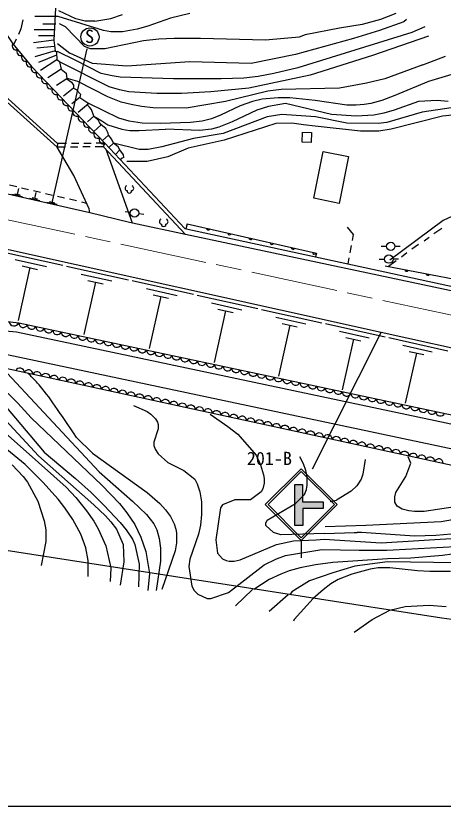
# Model space of a CAD drawing. Units: millimetres, scale not verified. Extents: x 40000 to 680000, y 20000 to 380000.
# Drawn here: x 101153 to 160177, y 205000 to 314212 of the extents above; entities that cross this region are included whole.
import ezdxf
from ezdxf.enums import TextEntityAlignment as Align

# ---------------------------------------------------------------- set-up
doc = ezdxf.new("R2010")
doc.units = ezdxf.units.MM
doc.header["$LTSCALE"] = 1000
doc.linetypes.add('CHAIN', pattern=[18.5, 12, -1.5, 3.5, -1.5])
for name, color, linetype, lineweight in [('M-BGD', 7, 'Continuous', 25), ('M-BMK', 2, 'CHAIN', 13), ('M-STR-STRC', 7, 'Continuous', 25), ('M-TTL-BAND', 7, 'Continuous', 25)]:
    doc.layers.add(name, color=color, linetype=linetype, lineweight=lineweight)
doc.styles.add('ＭＳ ゴシック', font='')
doc.styles.get('ＭＳ ゴシック').set_extended_font_data('MS Gothic')

msp = doc.modelspace()

# ---------------------------------------------------------------- hatches: boundary and pattern name
at = {"layer": 'M-STR-STRC'}
msp.add_hatch(color=256, dxfattribs=at).paths.add_polyline_path([(140770, 243769), (140770, 246136), (143580, 246136), (143580, 247063), (140730, 247063), (140730, 249450), (139702, 249450), (139702, 243769)])

# ---------------------------------------------------------------- linework, layer by layer
at = {"layer": 'M-BGD'}
for p, q in [((106664, 316160), (106410, 310826)), ((109458, 313789), (107087, 314890)), ((125206, 314551), (122497, 313874)), ((153654, 314551), (151537, 313704)), ((102131, 313648), (101868, 312431)), ((107003, 314128), (103785, 314128)), ((113268, 312180), (107003, 314128)), ((110728, 313450), (109458, 313789)), ((112083, 313450), (110728, 313450)), ((122497, 313874), (119364, 312773)), ((151537, 313704), (148997, 313027)), ((155093, 313704), (154755, 313366)), ((101868, 312431), (101503, 311642)), ((104886, 313112), (106664, 313112)), ((108019, 312688), (107172, 313112)), ((110643, 309979), (108019, 312688)), ((117925, 312350), (115893, 312011)), ((119364, 312773), (117925, 312350)), ((145865, 312519), (141123, 311588)), ((148997, 313027), (145865, 312519)), ((154755, 313366), (151368, 312180)), ((157633, 312688), (155855, 311926)), ((106495, 312265), (103701, 312265)), ((104293, 311503), (106495, 311503)), ((114284, 312011), (113268, 312180)), ((115893, 312011), (114284, 312011)), ((155855, 311926), (140107, 307016)), ((141123, 311588), (140277, 311249)), ((151368, 312180), (147812, 311080)), ((158141, 311418), (150437, 308709)), ((101209, 311007), (100844, 310218)), ((106410, 310826), (103616, 310487)), ((106410, 310826), (106579, 309386)), ((106918, 310402), (108611, 309048)), ((118771, 310741), (113437, 309640)), ((120888, 310995), (118771, 310741)), ((123005, 311080), (120888, 310995)), ((126645, 311080), (123005, 311080)), ((135620, 310826), (126645, 311080)), ((140277, 311249), (135620, 310826)), ((147812, 311080), (139769, 308878)), ((106579, 309386), (103785, 308540)), ((106495, 309979), (104039, 309725)), ((110949, 309648), (106080, 288191)), ((106579, 309386), (106749, 309217)), ((106918, 309302), (106749, 309217)), ((106749, 309217), (106833, 308116)), ((109458, 308032), (106918, 309302)), ((111490, 309640), (110643, 309979)), ((113437, 309640), (111490, 309640)), ((106749, 308794), (104293, 307778)), ((106833, 308116), (104547, 306677)), ((107172, 307862), (106833, 308116)), ((111744, 307608), (108611, 309048)), ((112929, 306254), (109458, 308032)), ((139769, 308878), (133673, 307608)), ((150437, 308709), (141801, 306000)), ((157379, 307439), (160512, 308624)), ((114030, 304391), (107172, 307862)), ((116485, 307270), (111744, 307608)), ((125206, 307862), (116485, 307270)), ((133673, 307608), (125206, 307862)), ((140107, 307016), (136805, 306254)), ((157379, 307439), (152130, 305492)), ((107426, 306846), (105563, 305661)), ((114453, 305915), (112929, 306254)), ((115554, 305746), (114453, 305915)), ((134604, 305830), (132657, 305576)), ((141801, 306000), (133334, 304222)), ((136805, 306254), (134604, 305830)), ((161359, 306084), (158141, 305153)), ((108188, 305492), (106749, 304560)), ((108442, 305492), (108188, 305492)), ((109712, 305153), (108442, 305492)), ((113861, 303036), (109712, 305153)), ((122920, 305492), (115554, 305746)), ((129524, 305492), (122920, 305492)), ((132657, 305576), (129524, 305492)), ((149590, 304899), (145865, 304222)), ((152130, 305492), (149590, 304899)), ((158141, 305153), (153485, 303206)), ((115469, 303968), (114030, 304391)), ((116739, 303714), (115469, 303968)), ((120634, 303460), (116739, 303714)), ((128085, 303714), (124021, 303460)), ((133334, 304222), (128085, 303714)), ((135959, 303798), (130117, 302359)), ((137821, 304052), (135959, 303798)), ((145865, 304222), (137821, 304052)), ((110009, 302924), (111236, 302105)), ((115723, 302274), (113861, 303036)), ((124021, 303460), (120634, 303460)), ((135197, 302698), (133842, 302359)), ((137398, 302867), (135197, 302698)), ((139007, 302867), (137398, 302867)), ((142478, 302528), (139007, 302867)), ((146881, 301851), (142478, 302528)), ((151707, 302528), (150183, 302105)), ((153485, 303206), (151707, 302528)), ((159327, 302528), (156787, 302359)), ((160851, 302359), (159327, 302528)), ((111236, 302105), (109745, 300845)), ((115385, 300073), (111236, 302105)), ((117078, 301936), (115723, 302274)), ((118517, 301682), (117078, 301936)), ((120126, 301512), (118517, 301682)), ((124698, 301428), (120126, 301512)), ((130117, 302359), (124698, 301428)), ((132149, 301766), (129439, 300496)), ((133842, 302359), (132149, 301766)), ((136043, 301682), (134435, 301174)), ((138414, 302105), (136043, 301682)), ((144764, 300581), (138414, 302105)), ((148151, 301851), (146881, 301851)), ((149251, 301936), (148151, 301851)), ((150183, 302105), (149251, 301936)), ((156787, 302359), (153400, 301174)), ((161274, 301512), (157295, 300920)), ((173466, 301936), (160089, 300327)), ((111916, 300342), (111039, 299581)), ((129439, 300496), (128169, 299988)), ((134435, 301174), (131048, 299565)), ((137906, 300581), (135874, 300242)), ((142563, 300242), (137906, 300581)), ((148151, 300327), (144764, 300581)), ((150606, 300496), (148151, 300327)), ((151961, 300750), (150606, 300496)), ((153400, 301174), (151961, 300750)), ((157295, 300920), (152384, 299480)), ((116824, 299650), (115385, 300073)), ((118602, 299396), (116824, 299650)), ((121142, 299311), (118602, 299396)), ((125291, 299480), (121142, 299311)), ((126899, 299650), (125291, 299480)), ((128169, 299988), (126899, 299650)), ((131048, 299565), (129185, 298803)), ((135874, 300242), (129778, 297956)), ((137059, 299311), (129947, 297025)), ((139261, 299396), (137059, 299311)), ((140869, 299142), (139261, 299396)), ((146881, 299396), (142563, 300242)), ((151199, 299311), (146881, 299396)), ((152384, 299480), (151199, 299311)), ((160089, 300327), (152977, 298549)), ((112958, 299125), (111914, 298210)), ((113861, 299142), (115808, 298549)), ((115808, 298549), (116316, 298464)), ((116316, 298464), (116909, 298380)), ((116909, 298380), (117332, 298380)), ((117332, 298380), (118179, 298380)), ((118179, 298380), (121819, 298549)), ((126561, 298380), (121819, 298549)), ((128169, 298549), (126561, 298380)), ((129185, 298803), (128169, 298549)), ((142478, 298972), (140869, 299142)), ((148743, 298295), (142478, 298972)), ((151283, 298295), (148743, 298295)), ((152977, 298549), (151283, 298295)), ((113953, 297697), (113103, 296965)), ((125714, 297279), (121311, 296094)), ((129778, 297956), (125714, 297279)), ((140697, 296750), (140769, 298133)), ((140769, 298133), (141995, 298068)), ((141995, 298068), (141922, 296685)), ((108023, 296061), (106860, 296047)), ((108143, 296578), (106930, 296574)), ((109722, 296082), (108722, 296070)), ((109843, 296584), (108843, 296580)), ((111422, 296102), (110422, 296090)), ((111543, 296590), (110543, 296586)), ((113285, 296124), (112122, 296111)), ((113455, 296596), (112243, 296592)), ((113455, 296596), (124497, 284818)), ((114623, 296602), (114017, 295997)), ((118179, 295755), (114623, 296602)), ((121311, 296094), (119449, 295755)), ((129947, 297025), (124952, 295924)), ((141922, 296685), (140697, 296750)), ((115497, 295684), (114912, 295043)), ((119449, 295755), (118179, 295755)), ((124952, 295924), (122158, 294739)), ((142296, 289010), (143599, 295462)), ((143599, 295462), (147120, 294751)), ((119279, 294062), (116485, 294062)), ((122158, 294739), (119279, 294062)), ((147120, 294751), (145818, 288299)), ((111355, 287007), (92227, 291302)), ((100299, 290847), (101273, 290618)), ((102077, 289193), (100597, 289525)), ((101740, 289424), (101000, 289590)), ((101370, 289507), (101558, 290346)), ((101954, 290458), (102927, 290229)), ((103609, 290069), (104582, 289840)), ((103788, 288960), (103971, 289778)), ((105264, 289679), (106237, 289450)), ((104477, 288654), (103034, 288978)), ((104149, 288879), (103427, 289041)), ((106841, 288123), (105435, 288439)), ((106521, 288343), (105818, 288501)), ((106169, 288422), (106348, 289219)), ((106919, 289290), (107892, 289061)), ((108573, 288901), (109547, 288672)), ((110228, 288511), (110937, 288345)), ((145818, 288299), (142296, 289010)), ((165423, 288389), (160173, 285934)), ((116236, 287177), (116965, 287063)), ((118130, 286910), (118853, 286796)), ((124814, 285483), (124645, 284786)), ((124814, 285483), (142660, 281417)), ((160173, 285934), (152807, 280430)), ((160004, 284833), (158903, 284071)), ((158226, 283563), (157549, 283055)), ((151603, 282365), (152341, 282366)), ((153515, 282396), (154247, 282396)), ((156787, 282632), (155855, 281954)), ((99079, 281653), (107656, 279749)), ((155178, 281446), (154416, 280854)), ((101081, 280534), (105369, 279582)), ((102010, 279653), (104154, 279176)), ((108167, 279635), (116697, 277740)), ((151339, 280599), (152077, 280599)), ((152167, 279674), (172513, 275789)), ((153667, 280376), (152638, 279584)), ((153251, 280629), (153983, 280629)), ((103082, 279415), (101463, 272125)), ((110157, 278522), (114422, 277574)), ((112148, 277408), (110537, 270158)), ((111081, 277645), (113214, 277171)), ((117224, 277623), (125677, 275746)), ((119196, 276520), (123423, 275581)), ((121168, 275417), (119573, 268232)), ((120112, 275652), (122225, 275182)), ((126203, 275629), (134579, 273769)), ((128157, 274536), (132346, 273606)), ((130112, 273442), (128531, 266323)), ((129065, 273675), (131159, 273210)), ((143931, 271692), (152156, 269865)), ((145851, 270618), (149963, 269705)), ((146742, 269773), (148798, 269316)), ((147770, 269544), (146217, 262553)), ((152682, 269748), (160832, 267938)), ((154584, 268684), (158659, 267779)), ((156486, 267620), (154947, 260692)), ((155467, 267847), (157504, 267394)), ((96165, 265868), (101415, 260703)), ((99298, 265529), (112675, 251220)), ((96165, 262142), (104293, 253422)), ((97520, 262820), (105055, 253930)), ((101415, 260703), (103277, 258671)), ((117417, 260364), (119279, 259518)), ((119279, 259518), (119787, 259179)), ((119787, 259179), (120465, 258502)), ((128000, 259179), (130455, 257486)), ((103277, 258671), (113014, 249358)), ((120465, 258502), (120719, 258078)), ((120719, 258078), (120803, 257740)), ((99298, 256893), (102600, 254014)), ((120803, 257147), (120211, 255284)), ((120803, 257740), (120803, 257147)), ((130455, 257486), (131810, 256385)), ((109543, 255962), (111744, 253760)), ((131810, 256385), (134350, 253506)), ((102431, 252236), (98875, 255115)), ((120211, 255284), (120211, 254861)), ((120211, 254861), (120380, 254353)), ((102600, 254014), (108103, 249104)), ((104293, 253422), (111913, 246648)), ((105055, 253930), (109373, 250289)), ((111744, 253760), (119279, 248342)), ((120380, 254353), (120803, 253676)), ((120803, 253676), (122158, 252490)), ((134350, 253506), (134943, 252152)), ((122158, 252490), (124359, 251390)), ((140869, 252321), (140361, 253252)), ((141208, 251390), (140869, 252321)), ((149421, 252914), (149082, 250882)), ((155009, 250543), (155686, 252406)), ((155686, 252406), (155347, 253252)), ((100653, 252152), (102177, 250543)), ((104886, 249781), (102431, 252236)), ((112675, 251220), (117247, 247156)), ((124359, 251390), (125883, 250204)), ((134943, 252152), (135366, 250797)), ((141377, 250543), (141208, 251390)), ((102177, 250543), (102769, 249781)), ((109373, 250289), (111575, 248342)), ((125883, 250204), (126222, 249527)), ((135366, 250797), (135451, 250289)), ((135451, 250289), (135451, 249612)), ((141377, 249358), (141377, 250543)), ((148828, 250204), (148235, 249273)), ((149082, 250882), (148828, 250204)), ((153654, 248342), (155009, 250543)), ((102769, 249781), (104209, 247156)), ((107003, 247410), (104886, 249781)), ((108103, 249104), (109458, 247664)), ((113014, 249358), (115469, 246818)), ((126222, 249527), (126561, 248426)), ((135451, 249612), (135281, 248850)), ((141293, 248765), (141377, 249358)), ((148235, 249273), (147473, 248511)), ((111575, 248342), (113353, 246564)), ((119279, 248342), (121057, 246818)), ((126561, 248426), (126815, 247072)), ((135027, 248426), (133588, 247326)), ((135281, 248850), (135027, 248426)), ((139769, 246818), (141039, 248088)), ((141039, 248088), (141293, 248765)), ((147473, 248511), (145427, 247293)), ((153485, 247749), (153654, 248342)), ((104209, 247156), (105055, 244447)), ((107934, 246225), (107003, 247410)), ((109458, 247664), (110897, 245802)), ((117247, 247156), (119195, 245294)), ((126815, 247072), (126815, 245294)), ((131387, 247326), (129693, 246648)), ((133588, 247326), (131387, 247326)), ((144580, 247123), (145427, 247293)), ((153485, 246987), (153485, 247749)), ((153823, 246479), (153485, 246987)), ((109035, 244616), (107934, 246225)), ((110897, 245802), (111913, 244362)), ((111913, 246648), (113522, 245124)), ((113353, 246564), (115554, 244193)), ((115469, 246818), (116485, 245548)), ((121057, 246818), (121819, 245971)), ((121819, 245971), (122497, 245040)), ((129439, 246225), (128762, 241822)), ((129693, 246648), (129439, 246225)), ((135874, 244532), (139769, 246818)), ((154501, 246056), (153823, 246479)), ((155432, 245802), (154501, 246056)), ((156194, 245717), (155432, 245802)), ((164830, 246818), (157549, 245717)), ((113522, 245124), (114284, 244278)), ((116485, 245548), (117586, 243939)), ((119195, 245294), (120211, 244024)), ((122497, 245040), (123005, 244024)), ((126815, 245294), (126645, 243854)), ((157549, 245717), (156194, 245717)), ((164407, 245124), (159919, 244278)), ((105055, 244447), (105309, 243177)), ((110135, 242584), (109035, 244616)), ((111913, 244362), (112506, 243346)), ((114284, 244278), (115046, 243262)), ((115554, 244193), (116401, 243177)), ((117586, 243939), (118433, 242161)), ((120211, 244024), (120634, 243177)), ((123005, 244024), (123259, 243262)), ((126645, 243854), (126391, 242584)), ((135705, 244108), (135874, 244532)), ((135705, 243770), (135705, 244108)), ((136721, 242838), (135705, 243770)), ((149505, 243770), (143869, 243595)), ((159919, 244278), (149505, 243770)), ((105309, 243177), (105309, 241568)), ((110813, 240722), (110135, 242584)), ((112506, 243346), (113607, 240976)), ((115046, 243262), (115977, 241145)), ((116401, 243177), (117247, 241907)), ((120634, 243177), (120973, 241992)), ((123259, 243262), (123343, 242754)), ((123343, 242754), (123343, 241399)), ((126391, 242584), (125206, 239113)), ((137737, 242500), (136721, 242838)), ((143833, 242669), (137737, 242500)), ((143833, 242669), (147897, 242838)), ((147897, 242838), (148291, 242840)), ((148913, 242838), (148291, 242840)), ((156194, 242330), (148913, 242838)), ((161274, 242584), (159157, 242415)), ((105309, 241568), (104632, 238266)), ((117247, 241907), (117586, 241145)), ((118433, 242161), (119110, 240214)), ((120973, 241992), (121142, 240637)), ((123343, 241399), (123174, 240298)), ((128762, 241822), (129016, 239960)), ((137144, 241145), (139515, 241653)), ((139515, 241653), (142647, 241822)), ((142647, 241822), (143748, 241907)), ((143748, 241907), (151622, 241399)), ((151622, 241399), (164407, 242161)), ((159157, 242415), (156194, 242330)), ((111151, 238944), (110813, 240722)), ((113607, 240976), (114284, 237928)), ((115977, 241145), (116062, 238774)), ((117586, 241145), (118179, 238436)), ((121142, 240637), (121142, 238859)), ((123174, 240298), (121311, 234964)), ((132149, 239028), (137144, 241145)), ((138414, 239621), (143409, 240468)), ((143409, 240468), (148574, 240383)), ((148574, 240383), (152384, 240383)), ((152384, 240383), (163475, 240976)), ((166608, 240552), (160089, 239621)), ((119110, 240214), (119618, 237166)), ((129016, 239960), (129693, 239198)), ((129693, 239198), (130201, 238944)), ((135451, 238351), (137144, 239198)), ((137144, 239198), (138414, 239621)), ((152469, 239198), (144933, 238690)), ((155686, 239282), (152469, 239198)), ((160089, 239621), (155686, 239282)), ((111151, 236742), (111151, 238944)), ((116062, 238774), (115554, 235557)), ((118179, 238436), (118094, 235303)), ((121142, 238859), (120549, 234795)), ((125206, 239113), (125037, 238097)), ((125037, 238097), (125460, 235388)), ((130201, 238944), (130625, 238859)), ((130540, 234541), (135451, 238351)), ((130625, 238859), (131302, 238859)), ((131302, 238859), (132149, 239028)), ((142563, 238351), (140446, 237928)), ((144933, 238690), (142563, 238351)), ((147981, 238182), (144933, 237250)), ((152469, 238774), (147981, 238182)), ((162036, 238605), (152469, 238774)), ((114284, 237928), (114199, 236065)), ((119618, 237166), (119364, 234795)), ((137737, 237081), (136128, 236319)), ((138922, 237504), (137737, 237081)), ((140446, 237928), (138922, 237504)), ((144933, 237250), (141716, 236150)), ((147558, 237081), (145695, 236319)), ((150098, 237758), (147558, 237081)), ((151199, 237928), (150098, 237758)), ((152807, 237928), (151199, 237928)), ((156617, 237504), (152807, 237928)), ((158311, 237420), (156617, 237504)), ((161189, 237420), (158311, 237420)), ((136128, 236319), (134011, 234964)), ((141716, 236150), (139261, 234626)), ((145695, 236319), (144679, 235726)), ((125460, 235388), (125799, 234795)), ((133842, 234964), (131471, 232678)), ((143579, 234880), (142224, 233694)), ((144679, 235726), (143579, 234880)), ((125799, 234795), (126307, 234287)), ((126307, 234287), (127577, 233694)), ((128085, 233694), (130540, 234541)), ((138753, 234202), (136128, 231916)), ((139261, 234626), (139007, 234202)), ((127577, 233694), (128085, 233694)), ((142224, 233694), (139599, 230816)), ((154924, 232594), (158226, 232763)), ((158226, 232763), (160597, 232594)), ((150352, 230816), (152807, 232086)), ((152807, 232086), (154924, 232594)), ((139599, 230816), (139515, 230562)), ((147897, 229038), (150352, 230816))]:
    msp.add_line(p, q, dxfattribs=at)
for points in [[(87150, 324605), (90414, 316156), (95000, 308691), (98124, 304479), (106930, 296574), (106860, 296047), (97598, 304359), (94169, 309192), (90026, 315944), (86956, 323744)], [(93150, 324078), (93501, 321603), (95820, 317631), (100753, 310329), (103329, 307200), (113455, 296596)], [(112083, 313450), (114254, 313834), (115893, 314382)], [(95038, 279022), (95689, 275830), (97084, 273145), (98848, 272118), (101560, 271775), (167418, 257791), (171328, 256883), (180096, 255737), (192418, 254671), (202845, 254868), (217261, 255935), (227016, 257396), (238548, 259568), (249252, 263478), (255827, 266090), (317360, 296560), (325338, 299522), (331851, 301883), (334923, 303112), (338100, 305903), (338503, 307114), (338700, 307851)], [(107172, 307862), (107426, 306846), (108125, 306306), (108188, 305492), (108862, 305066), (109120, 304633), (109108, 304235), (107739, 303088)], [(109108, 304235), (109494, 304012), (110067, 303380), (110009, 302924), (108897, 302070)], [(116071, 294654), (116036, 294982), (115497, 295684), (115310, 296094), (114623, 296602), (114468, 297030), (114233, 297416), (113953, 297697), (113918, 297990), (113590, 298657), (112958, 299125), (112724, 299464), (112583, 299768), (111916, 300342), (111612, 301266), (111320, 301594), (110986, 301894)], [(111916, 300342), (113028, 299686), (113861, 299142)], [(111355, 287007), (111302, 287560), (109169, 292141), (106860, 296047)], [(124579, 284011), (113285, 296124), (113455, 296596)], [(124579, 284011), (117263, 285578), (113652, 295730)], [(116071, 294654), (115848, 294549), (115586, 294323)], [(124497, 284818), (168064, 275364), (177320, 276048)], [(177196, 275573), (168012, 274802), (124579, 284011)], [(95539, 282952), (151612, 270498), (166192, 267260), (175431, 265175), (182061, 264429), (189003, 263704)], [(170976, 250502), (166079, 251082), (95250, 266450), (90274, 270294), (87868, 274165), (86614, 277640), (85774, 280156)], [(87270, 280539), (87878, 277838), (89475, 273836), (91652, 271378), (94847, 268991), (96883, 268061), (167098, 253168), (170545, 251053)], [(172308, 255441), (101227, 270522), (98620, 270732), (96119, 271970), (95408, 273523), (94171, 276235), (93806, 279262)]]:
    msp.add_lwpolyline(points, dxfattribs=at)
for centre, radius in [((111394, 311288), 1250), ((117546, 286963), 579), ((152931, 282357), 579), ((152667, 280590), 579)]:
    msp.add_circle(centre, radius, dxfattribs=at)
for centre, radius, start, end in [((101168, 310015), 521, 142.8766, 296.05142), ((101812, 309232), 521, 142.8766, 296.05142), ((102456, 308450), 521, 142.8766, 296.05142), ((103100, 307668), 521, 142.8766, 296.05142), ((103794, 306920), 543, 148.93174, 298.42973), ((104517, 306163), 543, 148.93174, 298.42973), ((105240, 305405), 543, 148.93174, 298.42973), ((105964, 304648), 543, 148.93174, 298.42973), ((106687, 303890), 543, 148.93174, 298.42973), ((107410, 303133), 543, 148.93174, 298.42973), ((108134, 302375), 543, 148.93174, 298.42973), ((108857, 301618), 543, 148.93174, 298.42973), ((109580, 300861), 543, 148.93174, 298.42973), ((110304, 300103), 543, 148.93174, 298.42973), ((111027, 299346), 543, 148.93174, 298.42973), ((111750, 298588), 543, 148.93174, 298.42973), ((112474, 297831), 543, 148.93174, 298.42973), ((113197, 297073), 543, 148.93174, 298.42973), ((116590, 290402), 359, 113.44836, 257.2818), ((117072, 290402), 359, 282.7182, 66.55164), ((116831, 290033), 321, 176.52859, 3.47141), ((121332, 285779), 359, 113.44836, 257.2818), ((121573, 285409), 321, 176.52859, 3.47141), ((121814, 285779), 359, 282.7182, 66.55164), ((127751, 284872), 256, 179.84364, 334.48288), ((130676, 284205), 256, 179.84364, 334.48288), ((133601, 283538), 256, 179.84364, 334.48288), ((136526, 282872), 256, 179.84364, 334.48288), ((139451, 282205), 256, 179.84364, 334.48288), ((142376, 281539), 256, 179.84364, 334.48288), ((155124, 279166), 256, 181.87008, 336.50932), ((158071, 278604), 256, 181.87008, 336.50932), ((100910, 272076), 717, 190.4234, 335.18966), ((102172, 271759), 611, 178.50617, 337.51716), ((103348, 271510), 611, 178.50617, 337.51716), ((104524, 271260), 611, 178.50617, 337.51716), ((105700, 271010), 611, 178.50617, 337.51716), ((106876, 270761), 611, 178.50617, 337.51716), ((108052, 270511), 611, 178.50617, 337.51716), ((109228, 270261), 611, 178.50617, 337.51716), ((110404, 270011), 611, 178.50617, 337.51716), ((111580, 269762), 611, 178.50617, 337.51716), ((112756, 269512), 611, 178.50617, 337.51716), ((113932, 269262), 611, 178.50617, 337.51716), ((115108, 269012), 611, 178.50617, 337.51716), ((116284, 268763), 611, 178.50617, 337.51716), ((117460, 268513), 611, 178.50617, 337.51716), ((118636, 268263), 611, 178.50617, 337.51716), ((119812, 268014), 611, 178.50617, 337.51716), ((120988, 267764), 611, 178.50617, 337.51716), ((122164, 267514), 611, 178.50617, 337.51716), ((123340, 267264), 611, 178.50617, 337.51716), ((124516, 267015), 611, 178.50617, 337.51716), ((125692, 266765), 611, 178.50617, 337.51716), ((126868, 266515), 611, 178.50617, 337.51716), ((101719, 264929), 615, 358.51876, 156.99679), ((128044, 266266), 611, 178.50617, 337.51716), ((129220, 266016), 611, 178.50617, 337.51716), ((130396, 265766), 611, 178.50617, 337.51716), ((131572, 265516), 611, 178.50617, 337.51716), ((102899, 264673), 615, 358.51876, 156.99679), ((104080, 264417), 615, 358.51876, 156.99679), ((105260, 264161), 615, 358.51876, 156.99679), ((106441, 263905), 615, 358.51876, 156.99679), ((132748, 265267), 611, 178.50617, 337.51716), ((133924, 265017), 611, 178.50617, 337.51716), ((135100, 264767), 611, 178.50617, 337.51716), ((136276, 264517), 611, 178.50617, 337.51716), ((107621, 263649), 615, 358.51876, 156.99679), ((108802, 263392), 615, 358.51876, 156.99679), ((109982, 263136), 615, 358.51876, 156.99679), ((111162, 262880), 615, 358.51876, 156.99679), ((112343, 262624), 615, 358.51876, 156.99679), ((137452, 264268), 611, 178.50617, 337.51716), ((138629, 264018), 611, 178.50617, 337.51716), ((139805, 263768), 611, 178.50617, 337.51716), ((140981, 263519), 611, 178.50617, 337.51716), ((142157, 263269), 611, 178.50617, 337.51716), ((113523, 262368), 615, 358.51876, 156.99679), ((114704, 262112), 615, 358.51876, 156.99679), ((115884, 261856), 615, 358.51876, 156.99679), ((117065, 261599), 615, 358.51876, 156.99679), ((143333, 263019), 611, 178.50617, 337.51716), ((144509, 262769), 611, 178.50617, 337.51716), ((145685, 262520), 611, 178.50617, 337.51716), ((146861, 262270), 611, 178.50617, 337.51716), ((118245, 261343), 615, 358.51876, 156.99679), ((119426, 261087), 615, 358.51876, 156.99679), ((120606, 260831), 615, 358.51876, 156.99679), ((121787, 260575), 615, 358.51876, 156.99679), ((148037, 262020), 611, 178.50617, 337.51716), ((149213, 261771), 611, 178.50617, 337.51716), ((150389, 261521), 611, 178.50617, 337.51716), ((151565, 261271), 611, 178.50617, 337.51716), ((152741, 261021), 611, 178.50617, 337.51716), ((122967, 260319), 615, 358.51876, 156.99679), ((124148, 260063), 615, 358.51876, 156.99679), ((125328, 259806), 615, 358.51876, 156.99679), ((126509, 259550), 615, 358.51876, 156.99679), ((153917, 260772), 611, 178.50617, 337.51716), ((155093, 260522), 611, 178.50617, 337.51716), ((156269, 260272), 611, 178.50617, 337.51716), ((157445, 260022), 611, 178.50617, 337.51716), ((127689, 259294), 615, 358.51876, 156.99679), ((128870, 259038), 615, 358.51876, 156.99679), ((130050, 258782), 615, 358.51876, 156.99679), ((131231, 258526), 615, 358.51876, 156.99679), ((132411, 258270), 615, 358.51876, 156.99679), ((158621, 259773), 611, 178.50617, 337.51716), ((159797, 259523), 611, 178.50617, 337.51716), ((133592, 258013), 615, 358.51876, 156.99679), ((134772, 257757), 615, 358.51876, 156.99679), ((135953, 257501), 615, 358.51876, 156.99679), ((137133, 257245), 615, 358.51876, 156.99679), ((138314, 256989), 615, 358.51876, 156.99679), ((139494, 256733), 615, 358.51876, 156.99679), ((140675, 256477), 615, 358.51876, 156.99679), ((141855, 256221), 615, 358.51876, 156.99679), ((143036, 255964), 615, 358.51876, 156.99679), ((144216, 255708), 615, 358.51876, 156.99679), ((145397, 255452), 615, 358.51876, 156.99679), ((146577, 255196), 615, 358.51876, 156.99679), ((147758, 254940), 615, 358.51876, 156.99679), ((148938, 254684), 615, 358.51876, 156.99679), ((150119, 254428), 615, 358.51876, 156.99679), ((151299, 254171), 615, 358.51876, 156.99679), ((152479, 253915), 615, 358.51876, 156.99679), ((153660, 253659), 615, 358.51876, 156.99679), ((154840, 253403), 615, 358.51876, 156.99679), ((156021, 253147), 615, 358.51876, 156.99679), ((157201, 252891), 615, 358.51876, 156.99679), ((158382, 252635), 615, 358.51876, 156.99679), ((159562, 252378), 615, 358.51876, 156.99679)]:
    msp.add_arc(centre, radius, start, end, dxfattribs=at)
msp.add_open_spline([(109543, 255962), (108308, 257821), (107981, 258319), (106925, 259792), (105949, 261153), (105468, 261973), (104358, 263228), (103800, 263858), (103602, 264083), (102880, 264795)], degree=3, knots=[0, 0, 0, 0, 1, 1, 1, 2, 2, 2, 3, 3, 3, 3], dxfattribs=at)
at = {"layer": 'M-BMK'}
msp.add_line((79471, 290429), (177229, 269442), dxfattribs=at)
at = {"layer": 'M-STR-STRC'}
for p, q in [((146898, 285022), (147752, 284004)), ((147752, 284004), (147593, 283150)), ((147464, 282462), (147280, 281479)), ((142660, 281417), (142541, 280903)), ((147152, 280791), (146992, 279937)), ((135105, 273652), (143406, 271808)), ((137042, 272568), (141192, 271647)), ((138979, 271485), (137412, 264430)), ((137941, 271715), (140016, 271255)), ((151612, 270498), (142103, 251570)), ((135608, 246669), (140572, 251633)), ((135990, 246669), (140572, 251251)), ((140572, 251633), (145536, 246669)), ((140572, 251251), (145154, 246669)), ((139702, 249450), (140730, 249450)), ((139702, 243769), (139702, 249450)), ((140730, 249450), (140730, 247063)), ((140730, 247063), (143580, 247063)), ((143580, 247063), (143580, 246136)), ((140572, 241705), (135608, 246669)), ((140572, 242087), (135990, 246669)), ((145536, 246669), (140572, 241705)), ((145154, 246669), (140572, 242087)), ((143580, 246136), (140770, 246136)), ((140770, 246136), (140770, 243769)), ((140770, 243769), (139702, 243769)), ((87333, 242304), (159995, 231029)), ((140572, 241705), (140572, 239335)), ((159995, 231029), (173858, 229133))]:
    msp.add_line(p, q, dxfattribs=at)
msp.add_lwpolyline([(117263, 285578), (116858, 285638), (111355, 287007)], dxfattribs=at)
at = {"layer": 'M-TTL-BAND'}
msp.add_line((40000, 205000), (579000, 205000), dxfattribs=at)

# ---------------------------------------------------------------- texts
at = {"layer": 'M-BGD', "style": 'ＭＳ ゴシック'}
msp.add_text('S', height=1833, dxfattribs=at).set_placement((110715, 309915), align=Align.BOTTOM_LEFT)
at = {"layer": 'M-STR-STRC', "style": 'ＭＳ ゴシック'}
msp.add_text('201-B', height=1833, dxfattribs=at).set_placement((133054, 251585), align=Align.BOTTOM_LEFT)

doc.saveas('drawing.dxf')
